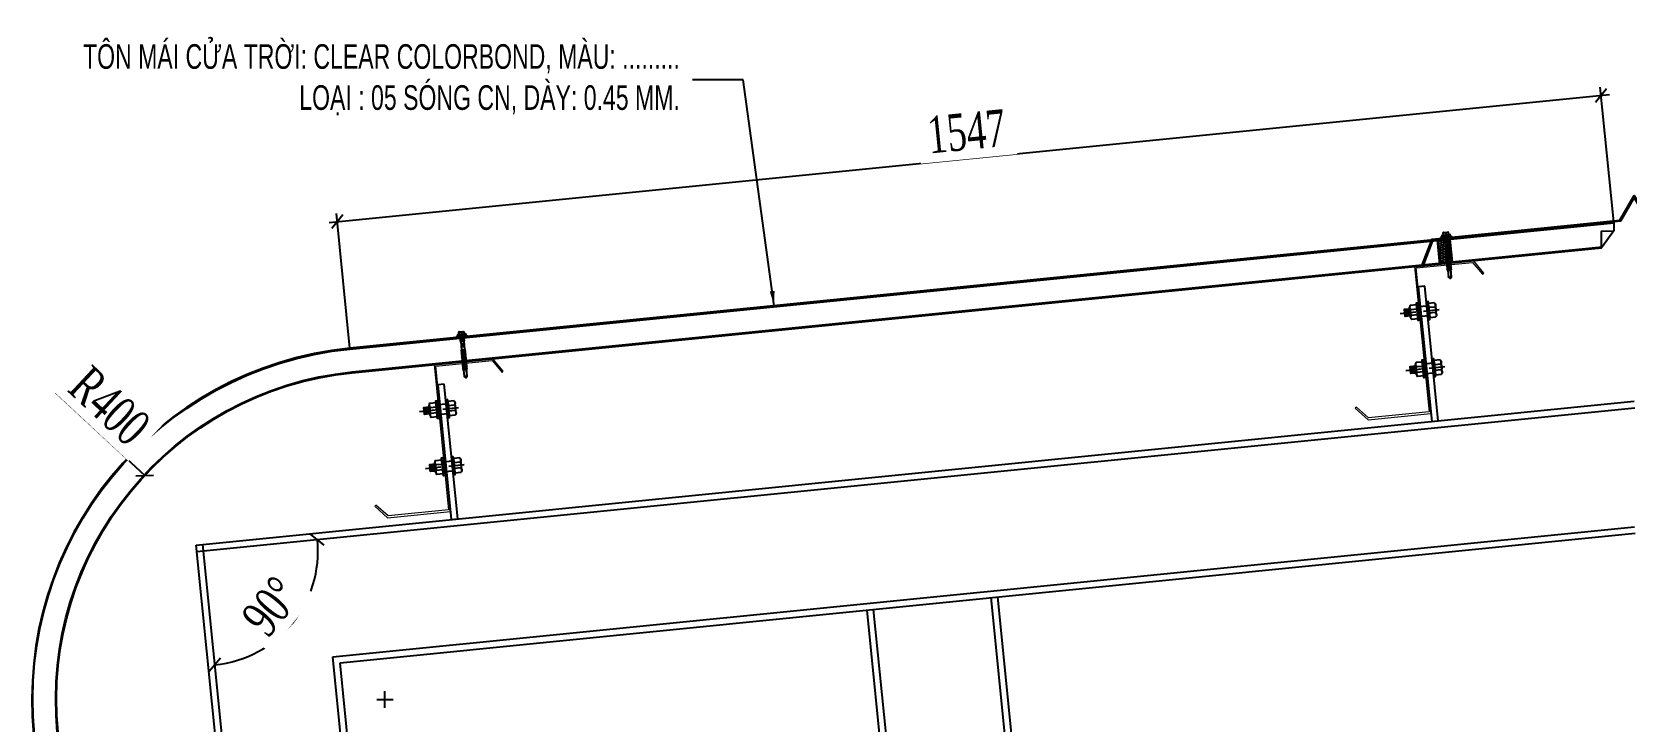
# Model space of a CAD drawing. Header units: inches. Extents: x 315041 to 662841, y -45540 to -35018.
# Drawn here: x 329711.3 to 329905.4, y -36856 to -36772.1 of the extents above; entities that cross this region are included whole.
import ezdxf

# ---------------------------------------------------------------- set-up
doc = ezdxf.new("R2010")
doc.units = ezdxf.units.IN
doc.header["$MEASUREMENT"] = 0
doc.linetypes.add('CENTER2', pattern=[28.575, 19.05, -3.175, 3.175, -3.175])
doc.linetypes.add('ketcau-1', pattern=[2, 1, 1])
for name, color, linetype in [('2', 2, 'Continuous'), ('3', 3, 'Continuous'), ('5', 5, 'Continuous'), ('8', 8, 'Continuous'), ('flashing', 6, 'Continuous'), ('ketcau-8', 8, 'Continuous'), ('ROOFING', 4, 'Continuous'), ('STRUCTURE', 1, 'Continuous')]:
    doc.layers.add(name, color=color, linetype=linetype)
doc.layers.add('XG', color=128, linetype='Continuous', lineweight=13)
doc.styles.add('ST1', font='times.ttf', dxfattribs={"width": 0.7})
doc.styles.add('ST1H', font='vnshxh.shx', dxfattribs={"width": 0.7})
doc.dimstyles.new('10', dxfattribs={"dimtxt": 4.5, "dimasz": 1.5, "dimexe": 1, "dimexo": 0, "dimgap": 1, "dimtad": 1, "dimdec": 0, "dimlfac": 10, "dimzin": 0, "dimdsep": 46, "dimtxsty": 'ST1', "dimblk": 'OBLIQUE', "dimcen": 1, "dimdle": 1, "dimclrd": 8, "dimclre": 8, "dimclrt": 3, "dimadec": 0, "dimazin": 0, "dimtfac": 1, "dimtdec": 0, "dimtix": 1, "dimtofl": 0, "dimtmove": 1, "dimatfit": 3, "dimfxl": 0, "dimtfill": 1, "dimtolj": 1, "dimtzin": 0, "dimlwd": -1, "dimlwe": -1, "dimarcsym": 1})
doc.dimstyles.new('3', dxfattribs={"dimtxt": 3.5, "dimasz": 1.8, "dimexe": 1, "dimexo": 0, "dimgap": 1, "dimtad": 1, "dimdec": 0, "dimlfac": 3, "dimzin": 0, "dimdsep": 46, "dimtxsty": 'ST1H', "dimblk": 'OBLIQUE', "dimcen": 1, "dimdle": 1, "dimclrd": 8, "dimclre": 8, "dimclrt": 3, "dimadec": 0, "dimazin": 0, "dimtfac": 1, "dimtdec": 0, "dimtix": 1, "dimtofl": 0, "dimtmove": 1, "dimatfit": 3, "dimfxl": 0.18, "dimtolj": 1, "dimtzin": 0, "dimlwd": -1, "dimlwe": -1, "dimarcsym": 1})

# ---------------------------------------------------------------- blocks, each defined once
blk = doc.blocks.new('bl1')
at = {"layer": '8', "linetype": 'ketcau-1'}
for p, q in [((68, 400), (-100, 352)), ((100, 361), (-100, 304)), ((100, 313), (-100, 257)), ((-79, 226), (-79, 50)), ((79, 226), (79, 50))]:
    blk.add_line(p, q, dxfattribs=at)
for points in [[(-250, 0), (250, 0), (250, 50), (-250, 50)], [(-100, 250), (100, 250), (100, 400), (-100, 400)]]:
    blk.add_lwpolyline(points, close=True, dxfattribs=at)
blk.add_lwpolyline([(-200, 226, -0.403647), (-79, 226, -0.308355), (79, 226, -0.40582), (200, 226, -2.464147)], format="xyb", dxfattribs=at)
for points in [[(-200, 226), (-200, 50), (200, 50), (200, 226)], [(145, 250), (-143, 250)]]:
    blk.add_lwpolyline(points, dxfattribs=at)
blk = doc.blocks.new('bl2')
at = {"layer": '8', "linetype": 'ketcau-1'}
for p, q in [((-79, 226), (-79, 50)), ((79, 226), (79, 50))]:
    blk.add_line(p, q, dxfattribs=at)
blk.add_lwpolyline([(-250, 0), (250, 0), (250, 50), (-250, 50)], close=True, dxfattribs=at)
blk.add_lwpolyline([(-200, 226, -0.403647), (-79, 226, -0.308355), (79, 226, -0.40582), (200, 226, -2.464147)], format="xyb", dxfattribs=at)
for points in [[(-200, 226), (-200, 50), (200, 50), (200, 226)], [(145, 250), (-143, 250)]]:
    blk.add_lwpolyline(points, dxfattribs=at)
blk = doc.blocks.new('vit 5')
at = {"layer": 'STRUCTURE', "color": 1, "linetype": 'Continuous'}
for p, q in [((-23619.05, 33070.93), (-23617.72, 33071.26)), ((-23619.05, 33070.79), (-23619.05, 33070.93)), ((-23619.05, 33070.93), (-23615.05, 33070.93)), ((-23615.05, 33070.79), (-23619.05, 33070.79)), ((-23615.11, 33070.43), (-23619, 33070.43)), ((-23618.65, 33071.56), (-23615.45, 33071.56)), ((-23618.65, 33071.29), (-23617.85, 33071.29)), ((-23618.12, 33071.56), (-23618.12, 33072.49)), ((-23618.08, 33071.56), (-23618.02, 33072.33)), ((-23617.98, 33072.62), (-23616.12, 33072.62)), ((-23617.97, 33070.13), (-23616.19, 33070.4)), ((-23617.97, 33069.63), (-23616.19, 33069.91)), ((-23617.97, 33069.14), (-23616.19, 33069.41)), ((-23617.97, 33068.65), (-23616.19, 33068.92)), ((-23617.85, 33071.29), (-23616.25, 33071.29)), ((-23617.72, 33071.26), (-23617.72, 33071.29)), ((-23617.72, 33071.26), (-23616.38, 33071.26)), ((-23617.71, 33070.33), (-23617.71, 33070.43)), ((-23617.71, 33070.02), (-23617.71, 33069.84)), ((-23617.71, 33069.53), (-23617.71, 33069.35)), ((-23617.71, 33069.04), (-23617.71, 33068.85)), ((-23617.14, 33072.33), (-23617.08, 33071.56)), ((-23617.01, 33071.56), (-23616.95, 33072.33)), ((-23616.4, 33070.2), (-23616.4, 33070.02)), ((-23616.4, 33069.71), (-23616.4, 33069.53)), ((-23616.4, 33069.22), (-23616.4, 33069.04)), ((-23616.4, 33068.73), (-23616.4, 33065.47)), ((-23616.39, 33071.26), (-23616.39, 33071.29)), ((-23616.38, 33071.26), (-23615.05, 33070.93)), ((-23616.25, 33071.29), (-23615.45, 33071.29)), ((-23616.08, 33072.33), (-23616.02, 33071.56)), ((-23615.98, 33071.56), (-23615.98, 33072.49)), ((-23615.05, 33070.93), (-23615.05, 33070.79)), ((-23617.97, 33064.89), (-23616.19, 33065.17)), ((-23617.97, 33064.4), (-23616.19, 33064.68)), ((-23617.97, 33063.91), (-23616.19, 33064.19)), ((-23617.97, 33063.42), (-23616.19, 33063.7)), ((-23617.97, 33062.93), (-23616.19, 33063.2)), ((-23617.97, 33062.44), (-23616.19, 33062.71)), ((-23617.71, 33068.54), (-23617.71, 33065.28)), ((-23617.71, 33065.29), (-23617.71, 33065.1)), ((-23617.71, 33064.79), (-23617.71, 33064.61)), ((-23617.71, 33064.3), (-23617.71, 33064.12)), ((-23617.71, 33063.81), (-23617.71, 33063.63)), ((-23617.71, 33063.32), (-23617.71, 33063.13)), ((-23617.71, 33062.83), (-23617.71, 33062.64)), ((-23617.71, 33062.33), (-23617.71, 33062.15)), ((-23617.57, 33067.55), (-23617.57, 33066.56)), ((-23617.13, 33067.55), (-23617.13, 33066.56)), ((-23616.77, 33067.55), (-23616.77, 33066.56)), ((-23616.4, 33065.47), (-23616.4, 33065.29)), ((-23616.4, 33064.98), (-23616.4, 33064.79)), ((-23616.4, 33064.49), (-23616.4, 33064.3)), ((-23616.4, 33063.99), (-23616.4, 33063.81)), ((-23616.4, 33063.5), (-23616.4, 33063.32)), ((-23616.4, 33063.01), (-23616.4, 33062.83)), ((-23616.4, 33062.52), (-23616.4, 33062.34)), ((-23617.97, 33061.94), (-23616.19, 33062.22)), ((-23617.97, 33061.45), (-23616.19, 33061.73)), ((-23617.97, 33060.96), (-23616.19, 33061.24)), ((-23617.97, 33060.47), (-23616.19, 33060.75)), ((-23617.97, 33059.98), (-23616.19, 33060.25)), ((-23617.97, 33059.49), (-23616.19, 33059.76)), ((-23617.97, 33058.99), (-23616.19, 33059.27)), ((-23617.97, 33058.5), (-23616.19, 33058.78)), ((-23617.97, 33058.01), (-23616.19, 33058.29)), ((-23617.97, 33057.52), (-23616.19, 33057.8)), ((-23617.97, 33057.12), (-23616.67, 33057.33)), ((-23617.71, 33061.84), (-23617.71, 33061.66)), ((-23617.71, 33061.35), (-23617.71, 33061.17)), ((-23617.71, 33060.86), (-23617.71, 33060.68)), ((-23617.71, 33060.37), (-23617.71, 33060.18)), ((-23617.71, 33059.88), (-23617.71, 33059.69)), ((-23617.71, 33059.38), (-23617.71, 33059.2)), ((-23617.71, 33058.89), (-23617.71, 33058.71)), ((-23617.71, 33058.4), (-23617.71, 33058.22)), ((-23617.71, 33057.91), (-23617.71, 33057.73)), ((-23617.7, 33057.04), (-23616.76, 33057.17)), ((-23616.6, 33054.72), (-23616.42, 33057.47)), ((-23616.42, 33057.37), (-23616.19, 33057.4)), ((-23616.4, 33062.03), (-23616.4, 33061.84)), ((-23616.4, 33061.54), (-23616.4, 33061.35)), ((-23616.4, 33061.04), (-23616.4, 33060.86)), ((-23616.4, 33060.55), (-23616.4, 33060.37)), ((-23616.4, 33060.06), (-23616.4, 33059.88)), ((-23616.4, 33059.57), (-23616.4, 33059.38)), ((-23616.4, 33059.08), (-23616.4, 33058.89)), ((-23616.4, 33058.58), (-23616.4, 33058.4)), ((-23616.4, 33058.09), (-23616.4, 33057.91)), ((-23617.7, 33054.38), (-23617.57, 33054.57))]:
    blk.add_line(p, q, dxfattribs=at)
for points in [[(-23617.97, 33070.13), (-23617.71, 33070.33), (-23617.05, 33070.43)], [(-23616.23, 33070.43), (-23616.19, 33070.4), (-23616.4, 33070.21), (-23617.71, 33070.02), (-23617.97, 33070.13)], [(-23617.97, 33069.63), (-23617.71, 33069.84), (-23616.4, 33070.02), (-23616.19, 33069.91), (-23616.4, 33069.71), (-23617.71, 33069.52), (-23617.97, 33069.63)], [(-23617.97, 33069.14), (-23617.71, 33069.35), (-23616.4, 33069.53), (-23616.19, 33069.41), (-23616.4, 33069.22), (-23617.71, 33069.03), (-23617.97, 33069.14)], [(-23617.97, 33068.65), (-23617.71, 33068.85), (-23616.4, 33069.04), (-23616.19, 33068.92), (-23616.4, 33068.73), (-23617.71, 33068.54), (-23617.97, 33068.65)], [(-23617.97, 33064.89), (-23617.71, 33065.1), (-23616.4, 33065.29), (-23616.19, 33065.17), (-23616.4, 33064.98), (-23617.71, 33064.79), (-23617.97, 33064.89)], [(-23617.97, 33064.4), (-23617.71, 33064.61), (-23616.4, 33064.79), (-23616.19, 33064.68), (-23616.4, 33064.49), (-23617.71, 33064.3), (-23617.97, 33064.4)], [(-23617.97, 33063.91), (-23617.71, 33064.12), (-23616.4, 33064.3), (-23616.19, 33064.19), (-23616.4, 33063.99), (-23617.71, 33063.8), (-23617.97, 33063.91)], [(-23617.97, 33063.42), (-23617.71, 33063.63), (-23616.4, 33063.81), (-23616.19, 33063.7), (-23616.4, 33063.5), (-23617.71, 33063.31), (-23617.97, 33063.42)], [(-23617.97, 33062.93), (-23617.71, 33063.13), (-23616.4, 33063.32), (-23616.19, 33063.2), (-23616.4, 33063.01), (-23617.71, 33062.82), (-23617.97, 33062.93)], [(-23617.97, 33062.44), (-23617.71, 33062.64), (-23616.4, 33062.83), (-23616.19, 33062.71), (-23616.4, 33062.52), (-23617.71, 33062.33), (-23617.97, 33062.44)], [(-23617.97, 33061.94), (-23617.71, 33062.15), (-23616.4, 33062.34), (-23616.19, 33062.22), (-23616.4, 33062.03), (-23617.71, 33061.84), (-23617.97, 33061.94)], [(-23617.41, 33066.56), (-23617.41, 33067.55)], [(-23616.97, 33066.56), (-23616.97, 33067.55)], [(-23616.6, 33066.56), (-23616.6, 33067.55)], [(-23617.97, 33061.45), (-23617.71, 33061.66), (-23616.4, 33061.84), (-23616.19, 33061.73), (-23616.4, 33061.54), (-23617.71, 33061.35), (-23617.97, 33061.45)], [(-23617.97, 33060.96), (-23617.71, 33061.17), (-23616.4, 33061.35), (-23616.19, 33061.24), (-23616.4, 33061.04), (-23617.71, 33060.85), (-23617.97, 33060.96)], [(-23617.97, 33060.47), (-23617.71, 33060.68), (-23616.4, 33060.86), (-23616.19, 33060.75), (-23616.4, 33060.55), (-23617.71, 33060.36), (-23617.97, 33060.47)], [(-23617.97, 33059.98), (-23617.71, 33060.18), (-23616.4, 33060.37), (-23616.19, 33060.25), (-23616.4, 33060.06), (-23617.71, 33059.87), (-23617.97, 33059.98)], [(-23617.97, 33059.49), (-23617.71, 33059.69), (-23616.4, 33059.88), (-23616.19, 33059.76), (-23616.4, 33059.57), (-23617.71, 33059.38), (-23617.97, 33059.49)], [(-23617.97, 33058.99), (-23617.71, 33059.2), (-23616.4, 33059.38), (-23616.19, 33059.27), (-23616.4, 33059.08), (-23617.71, 33058.89), (-23617.97, 33058.99)], [(-23617.97, 33058.5), (-23617.71, 33058.71), (-23616.4, 33058.89), (-23616.19, 33058.78), (-23616.4, 33058.58), (-23617.71, 33058.4), (-23617.97, 33058.5)], [(-23617.97, 33058.01), (-23617.71, 33058.22), (-23616.4, 33058.4), (-23616.19, 33058.29), (-23616.4, 33058.09), (-23617.71, 33057.9), (-23617.97, 33058.01)], [(-23617.97, 33057.52), (-23617.71, 33057.73), (-23616.4, 33057.91), (-23616.19, 33057.8), (-23616.4, 33057.6), (-23617.71, 33057.41), (-23617.97, 33057.52)], [(-23617.97, 33057.12), (-23617.71, 33057.33), (-23616.64, 33057.48)], [(-23617.7, 33057.02), (-23617.71, 33057.02), (-23617.97, 33057.12)], [(-23617.7, 33057.04), (-23617.7, 33054.38), (-23617.09, 33053.78)], [(-23617.33, 33054.55), (-23617.01, 33053.76), (-23616.4, 33054.35), (-23616.4, 33057.6)], [(-23616.44, 33057.51), (-23616.4, 33057.52), (-23616.19, 33057.4), (-23616.4, 33057.21)], [(-23616.4, 33057.91), (-23616.4, 33057.99)], [(-23617.03, 33053.81), (-23616.71, 33054.39)]]:
    blk.add_lwpolyline(points, dxfattribs=at)
for centre, major_axis, ratio, start_param, end_param in [((-23620.16, 33070.44), (-0.822, 0.822), 1, 3.915086, 4.236522), ((-23618.63, 33071.42), (0.0956, 0.0956), 1, 0.954633, 3.757756), ((-23617.98, 33072.49), (-0.0943, 0.0943), 1, -0.785398, 0.785398), ((-23617.58, 33071.76), (0.508, 0.508), 1, 0.131933, 1.438864), ((-23616.51, 33071.76), (0.508, 0.508), 1, 0.131933, 1.438864), ((-23616.12, 33072.49), (-0.0943, 0.0943), 1, 3.926991, 5.497787), ((-23615.5, 33071.42), (-0.1, 0.1), 1, 2.701137, 5.152845), ((-23613.95, 33070.44), (-1.15, 0.17), 0.90746, -0.177273, 0.177273), ((-23617.49, 33067.55), (0.0589, 0.0589), 1, 5.497786, 8.639379), ((-23617.49, 33066.56), (0.0589, 0.0589), 1, 2.356194, 5.497786), ((-23617.05, 33067.55), (0.0589, 0.0589), 1, 5.497786, 8.639379), ((-23617.05, 33066.56), (0.0589, 0.0589), 1, 2.356194, 5.497786), ((-23616.68, 33067.55), (0.0589, 0.0589), 1, 5.497786, 8.639379), ((-23616.68, 33066.56), (0.0589, 0.0589), 1, 2.356194, 5.497786), ((-23617.16, 33057.5), (0.363, 0.363), 1, 4.808661, 5.407478), ((-23616.53, 33057.44), (0.0836, 0.0836), 1, 5.766736, 8.502032), ((-23617.44, 33054.48), (-0.076, 0.152), 0.752568, -1.468408, 0.606812), ((-23617.04, 33053.85), (0.0625, 0.0625), 1, 3.247504, 4.281237), ((-23617.18, 33054.75), (0.416, 0.416), 1, 4.859665, 5.449971)]:
    blk.add_ellipse(centre, major_axis=major_axis, ratio=ratio, start_param=start_param, end_param=end_param, dxfattribs=at)
blk = doc.blocks.new('_Oblique')
at = {"color": 0, "linetype": 'ByBlock', "lineweight": -2}
blk.add_line((-0.5, -0.5), (0.5, 0.5), dxfattribs=at)
blk = doc.blocks.new('*D451')
at = {"color": 8, "linetype": 'Continuous', "transparency": 16777216}
for p, q in [((329747.49, -36795.28), (329903.4, -36779.68)), ((329903.94, -36795.2), (329902.3, -36778.79)), ((329750.02, -36810.59), (329748.38, -36794.18))]:
    blk.add_line(p, q, dxfattribs=at)
at = {"layer": 'Defpoints', "color": 0, "transparency": 16777216}
for p in [(329902.4, -36779.78), (329903.94, -36795.2), (329750.02, -36810.59)]:
    blk.add_point(p, dxfattribs=at)
at = {"color": 8, "transparency": 16777216, "xscale": 1.5, "yscale": 1.5, "zscale": 1.5}
for p, rotation in [((329902.4, -36779.78), 5.710601458768027), ((329748.48, -36795.18), 185.710601458768)]:
    blk.add_blockref('_Oblique', p, dxfattribs=dict(at, rotation=rotation))
at = {"color": 3, "transparency": 16777216, "insert": (329825.11, -36784.2), "char_height": 4.5, "attachment_point": 5, "rotation": 5.7106, "style": 'ST1', "bg_fill": 3, "box_fill_scale": 1.25, "bg_fill_color": 256, "bg_fill_true_color": 13158600, "bg_fill_transparency": 3874828}
blk.add_mtext('\\A1;1547', dxfattribs=at)
blk = doc.blocks.new('*D452')
at = {"color": 8, "linetype": 'Continuous', "transparency": 16777216}
blk.add_line((329714.19, -36815.99), (329725.04, -36826.11), dxfattribs=at)
at = {"color": 8, "transparency": 16777216}
for p, q in [((329753.3, -36853.38), (329755.3, -36853.38)), ((329754.3, -36854.38), (329754.3, -36852.38))]:
    blk.add_line(p, q, dxfattribs=at)
at = {"layer": 'Defpoints', "color": 0, "transparency": 16777216}
for p in [(329725.04, -36826.11), (329754.3, -36853.38)]:
    blk.add_point(p, dxfattribs=at)
at = {"color": 3, "transparency": 16777216, "insert": (329720.76, -36817.62), "char_height": 4.5, "attachment_point": 5, "rotation": 317.0158, "style": 'ST1', "bg_fill": 3, "box_fill_scale": 1.25, "bg_fill_color": 256, "bg_fill_true_color": 13158600, "bg_fill_transparency": 16149472}
blk.add_mtext('\\A1;R400', dxfattribs=at)
at = {"color": 8, "transparency": 16777216, "xscale": 1.5, "yscale": 1.5, "zscale": 1.5, "rotation": 317.0158310404288}
blk.add_blockref('_Oblique', (329725.04, -36826.11), dxfattribs=at)
blk = doc.blocks.new('*D453')
at = {"color": 8, "linetype": 'Continuous', "transparency": 16777216}
blk.add_arc((329732.19, -36835.29), 13.95, 275.7106, 5.7106, dxfattribs=at)
at = {"layer": 'Defpoints', "color": 0, "transparency": 16777216}
for p in [(329906.52, -36817.85), (329731.4, -36835.37), (329732.11, -36834.49), (329740.07, -36914.09)]:
    blk.add_point(p, dxfattribs=at)
at = {"color": 8, "transparency": 16777216, "xscale": 1.5, "yscale": 1.5, "zscale": 1.5}
for p, rotation in [((329746.07, -36833.9), 95.71059313750655), ((329733.58, -36849.17), 185.7105931375782)]:
    blk.add_blockref('_Oblique', p, dxfattribs=dict(at, rotation=rotation))
at = {"color": 3, "transparency": 16777216, "insert": (329740.44, -36842.03), "char_height": 4.5, "attachment_point": 5, "rotation": 50.7106, "style": 'ST1', "bg_fill": 3, "box_fill_scale": 1.25, "bg_fill_color": 256, "bg_fill_true_color": 13158600, "bg_fill_transparency": 16682176}
blk.add_mtext('\\A1;90°', dxfattribs=at)
at = {"layer": 'Defpoints', "color": 0, "transparency": 16777216}
blk.add_point((329740.33, -36846.61), dxfattribs=at)

msp = doc.modelspace()

# ---------------------------------------------------------------- hatches: boundary and pattern name
h = msp.add_hatch()
h.set_pattern_fill('HONEY', color=8, scale=1.5, angle=-0.878775, style=0)
h.set_pattern_definition([(359.12122536, (232576.74434, -24124.61283), (0.28370732385, 0.15804715804), [0.1875, -0.375]), (119.12122536, (232576.74434, -24124.61283), (-0.27872651578, 0.16667417068), [0.1875, -0.375]), (59.12122536, (232576.74434, -24124.61283), (0.00498080807, 0.3247213287), [-0.375, 0.1875])])
h.paths.add_polyline_path([(329882.4864, -36797.4376), (329883.9752, -36797.2958), (329884.242, -36800.0831), (329882.7532, -36800.2249)])

# ---------------------------------------------------------------- linework, layer by layer
at = {"color": 8}
msp.add_line((329882.4864, -36797.4376), (329882.7532, -36800.2249), dxfattribs=at)
at = {"color": 132, "true_color": 0x26d9d9, "const_width": 0.3}
msp.add_lwpolyline([(329882.4864, -36797.4376), (329882.7532, -36800.2249)], dxfattribs=at)
at = {"color": 8}
msp.add_lwpolyline([(329882.4864, -36797.4376), (329883.9752, -36797.2958), (329884.242, -36800.0831), (329882.7532, -36800.2249)], close=True, dxfattribs=at)
at = {"layer": '2'}
for p, q in [((329731.3158, -36834.571), (329906.4423, -36817.0583)), ((329731.3954, -36835.367), (329906.5219, -36817.8544)), ((329747.9528, -36848.1831), (329906.4622, -36832.3321)), ((329748.8284, -36848.8995), (329906.5418, -36833.1282)), ((329739.2761, -36914.174), (329731.3158, -36834.571)), ((329740.0721, -36914.0943), (329732.1118, -36834.4914)), ((329841.347, -36973.11), (329828.1329, -36840.9691)), ((329842.143, -36973.0304), (329828.9289, -36840.8895)), ((329826.2224, -36974.6225), (329813.0083, -36842.4815)), ((329827.0185, -36974.5429), (329813.8044, -36842.4019)), ((329754.4006, -36912.6615), (329747.9528, -36848.1831)), ((329755.1967, -36912.5819), (329748.8284, -36848.8995))]:
    msp.add_line(p, q, dxfattribs=at)
at = {"layer": '3'}
for points in [[(329903.9423, -36795.1986), (329750.0226, -36810.5906, 0.41421277), (329711.5147, -36857.6557), (329718.3802, -36926.3134), (329721.3654, -36926.0149), (329714.4998, -36857.3572, -0.41421277), (329750.3211, -36813.5757), (329902.4381, -36798.364)], [(329718.4798, -36926.3035), (329711.6142, -36857.6458, -0.41421277), (329750.0326, -36810.6901), (329903.9423, -36795.2991)], [(329721.2659, -36926.0248), (329714.4003, -36857.3672, -0.41421277), (329750.3112, -36813.4762), (329902.5171, -36798.2556)]]:
    msp.add_lwpolyline(points, format="xyb", dxfattribs=at)
at = {"layer": '5', "linetype": 'CENTER2', "ltscale": 0.1}
for p, q in [((329877.9224, -36806.343), (329882.8367, -36805.8516)), ((329878.6212, -36813.308), (329883.5332, -36812.8168)), ((329758.518, -36818.2834), (329763.4323, -36817.792)), ((329759.2167, -36825.2484), (329764.1287, -36824.7573))]:
    msp.add_line(p, q, dxfattribs=at)
at = {"layer": '8', "ltscale": 15}
for p, q in [((329880.9197, -36803.0283), (329880.1236, -36803.1079)), ((329880.1236, -36803.1079), (329881.7654, -36819.526)), ((329882.5615, -36819.4464), (329880.9197, -36803.0283)), ((329761.5152, -36814.9687), (329760.7192, -36815.0483)), ((329763.157, -36831.3869), (329761.5152, -36814.9687)), ((329760.7192, -36815.0483), (329762.361, -36831.4665)), ((329881.7654, -36819.526), (329882.5615, -36819.4464)), ((329762.361, -36831.4665), (329763.157, -36831.3869))]:
    msp.add_line(p, q, dxfattribs=at)
at = {"layer": '8'}
for p, q in [((329880.1634, -36805.5159), (329881.1585, -36805.4164)), ((329880.2828, -36806.7099), (329881.2779, -36806.6104)), ((329880.8621, -36812.4809), (329881.855, -36812.3816)), ((329880.9815, -36813.675), (329881.9744, -36813.5757)), ((329760.759, -36817.4563), (329761.7541, -36817.3568)), ((329760.8783, -36818.6504), (329761.8735, -36818.5509)), ((329761.4577, -36824.4214), (329762.4505, -36824.3221)), ((329761.5771, -36825.6154), (329762.5699, -36825.5161))]:
    msp.add_line(p, q, dxfattribs=at)
at = {"layer": 'flashing'}
msp.add_lwpolyline([(329906.4423, -36792.2119), (329904.7579, -36795.0971), (329881.8908, -36797.3838), (329880.6765, -36800.5838), (329880.5846, -36800.5493), (329881.8154, -36797.2908), (329904.6917, -36795.0117), (329906.4423, -36792.006), (329908.193, -36795.0117), (329931.0692, -36797.2908), (329932.4798, -36800.5673), (329932.3883, -36800.6024), (329930.9938, -36797.3838), (329908.1268, -36795.0971)], close=True, dxfattribs=at)
at = {"layer": 'ROOFING', "color": 3}
msp.add_lwpolyline([(329903.9423, -36795.1986), (329903.9423, -36796.3007), (329902.4381, -36798.364), (329902.4381, -36796.3443), (329903.9423, -36796.3007)], dxfattribs=at)
at = {"layer": 'XG'}
for points in [[(329879.6758, -36800.6402), (329881.447, -36818.3519), (329874.0838, -36819.0882), (329872.5948, -36817.7529), (329872.4613, -36817.9018), (329874.0159, -36819.296), (329881.6659, -36818.531), (329879.8947, -36800.8193), (329886.7541, -36800.1334), (329887.9628, -36801.5909), (329888.1168, -36801.4633), (329886.8401, -36799.9238)], [(329760.2714, -36812.5807), (329762.0426, -36830.2923), (329754.6793, -36831.0287), (329753.1904, -36829.6933), (329753.0568, -36829.8422), (329754.6114, -36831.2364), (329762.2615, -36830.4714), (329760.4903, -36812.7598), (329767.3496, -36812.0738), (329768.5584, -36813.5314), (329768.7123, -36813.4037), (329767.4356, -36811.8642)]]:
    msp.add_lwpolyline(points, close=True, dxfattribs=at)

# ---------------------------------------------------------------- block references
at = {"color": 8, "xscale": 0.3000000000021957, "yscale": 0.2999999999992724, "zscale": 0.3, "rotation": 5.439872227173758}
for p in [(337877.2754, -46001.8881), (337757.4078, -46013.9947)]:
    msp.add_blockref('vit 5', p, dxfattribs=at)
at = {"layer": 'ketcau-8', "linetype": 'ketcau-1', "extrusion": (0, 0, -1), "xscale": 0.00435135138358809, "yscale": 0.004351351457444252, "rotation": 264.2899991550836}
for p, zscale in [((-329880.2231, -36806.1129), -0.004351351417813085), ((-329880.9218, -36813.078), -0.004351351417813085), ((-329760.8186, -36818.0534), -0.004351351417813086), ((-329761.5174, -36825.0184), -0.004351351417813086)]:
    msp.add_blockref('bl1', p, dxfattribs=dict(at, zscale=zscale))
at = {"layer": 'ketcau-8', "linetype": 'ketcau-1', "xscale": 0.00435135138358809, "yscale": 0.004351351457444252, "zscale": 0.004351351417813084, "rotation": 275.7100008449164}
for p in [(329881.2182, -36806.0134), (329881.9147, -36812.9787), (329761.8138, -36817.9539), (329762.5102, -36824.9191)]:
    msp.add_blockref('bl2', p, dxfattribs=at)

# ---------------------------------------------------------------- next in the draw order: dimensions: what is measured, and where the dimension line sits
at = {"color": 8}
dim = msp.add_aligned_dim(p1=(329750.0226, -36810.5906), p2=(329903.9423, -36795.1986), distance=15.491, dimstyle='10', dxfattribs=at)
dim.commit()
dim.dimension.update_dxf_attribs({"geometry": '*D451', "text_midpoint": (329825.1131, -36784.2014)})

# ---------------------------------------------------------------- next in the draw order: dimensions: what is measured, and where the dimension line sits
dim = msp.add_radius_dim(center=(329754.3013, -36853.3772), mpoint=(329725.0396, -36826.1053), dimstyle='10', dxfattribs=at)
dim.commit()
dim.dimension.update_dxf_attribs({"geometry": '*D452', "text_midpoint": (329720.7589, -36817.6198)})

# ---------------------------------------------------------------- next in the draw order: leaders
at = {"color": 9}
msp.add_leader([(329801.6938, -36805.4234), (329797.9385, -36777.888), (329790.2087, -36777.888)], dimstyle='3', override={"dimgap": 1, "dimtad": 0}, dxfattribs=at)

# ---------------------------------------------------------------- next in the draw order: texts
at = {"layer": '3', "insert": (329790.2087, -36777.888), "char_height": 3, "attachment_point": 6, "style": 'ST1H', "bg_fill": 2}
msp.add_mtext('\\A1;t«n m¸i cöa trêi: CLEAR COLORBOND, mµu: .........\\PLo¹i : 05 sãng cn, dµy: 0.45 mm.', dxfattribs=at)

# ---------------------------------------------------------------- next in the draw order: dimensions: what is measured, and where the dimension line sits
at = {"color": 8}
dim = msp.add_angular_dim_2l(base=(329740.3328, -36846.6129), line1=((329740.0721, -36914.0943), (329732.1118, -36834.4914)), line2=((329731.3954, -36835.367), (329906.5219, -36817.8544)), dimstyle='10', dxfattribs=at)
dim.commit()
dim.dimension.update_dxf_attribs({"geometry": '*D453', "text_midpoint": (329740.4361, -36842.033)})

doc.saveas('drawing.dxf')
